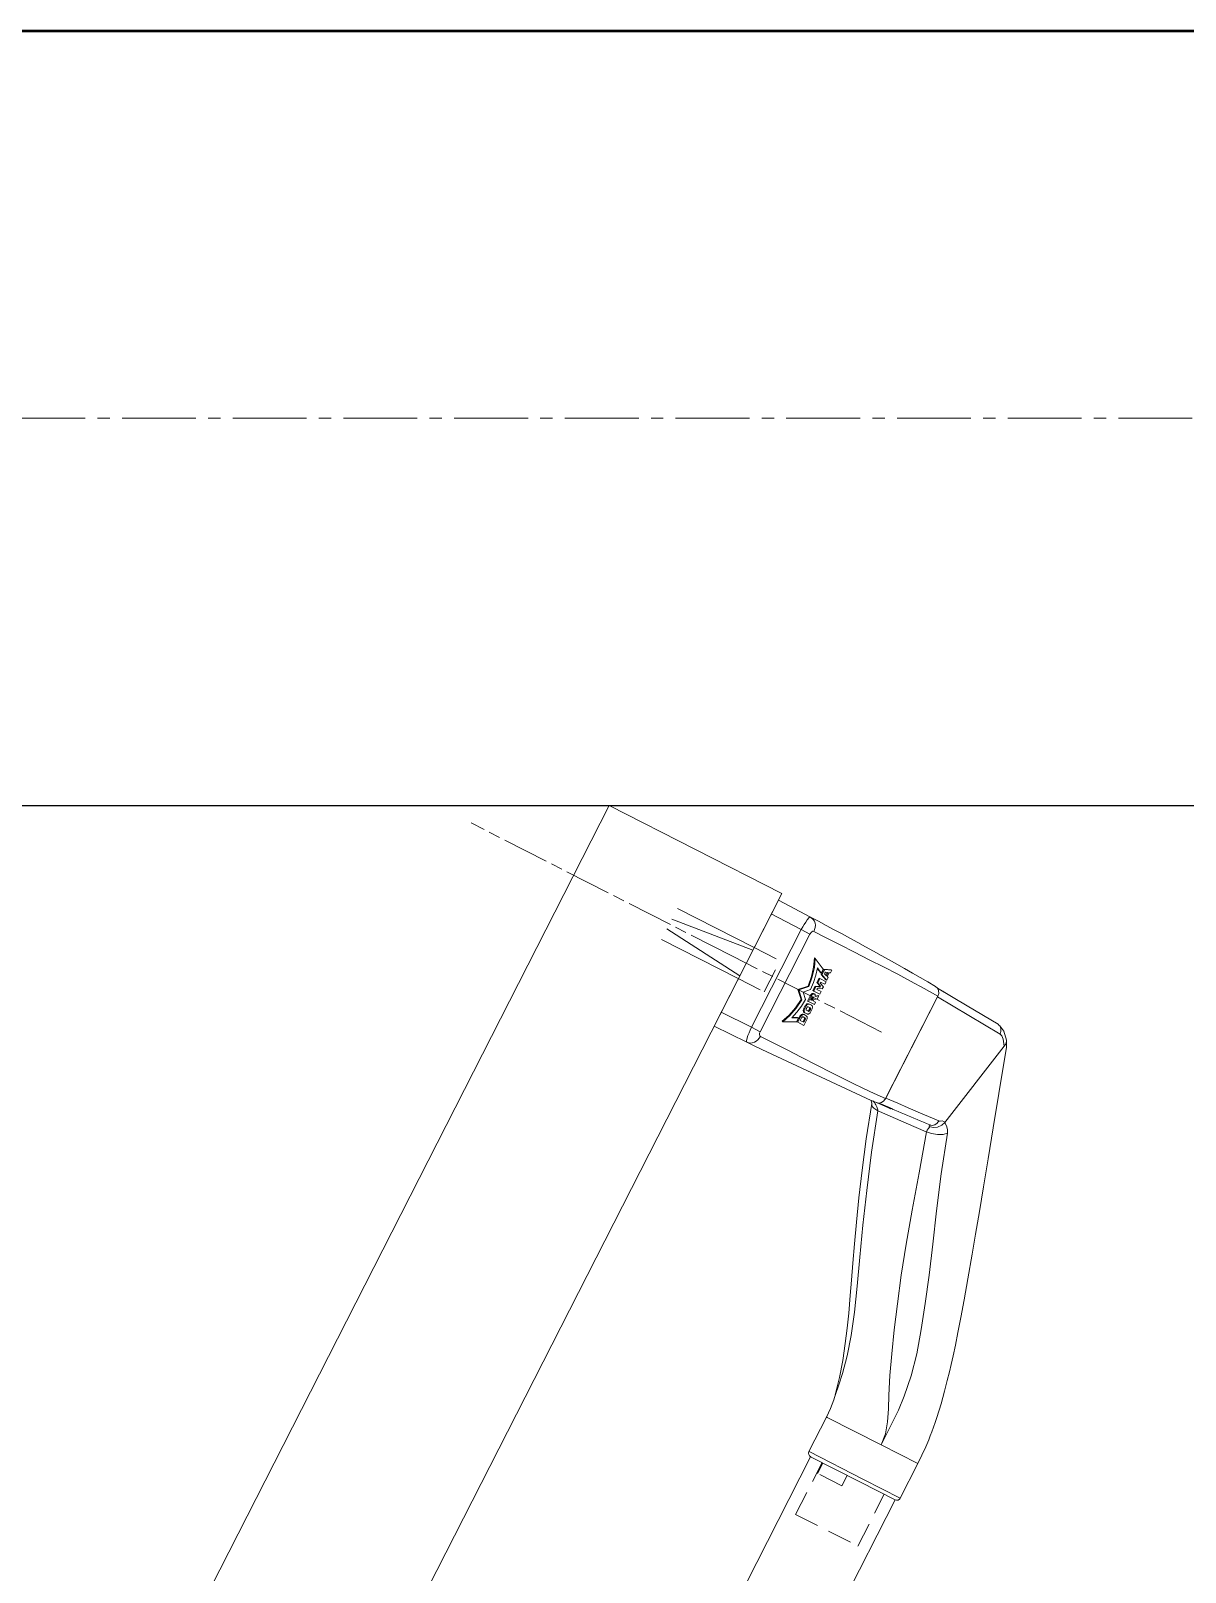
# Model space of a CAD drawing. Header units: millimetres. Extents: x -7155 to 483283, y -227682 to 148426.
# Drawn here: x 43300.7 to 43598.7, y 100202.1 to 100600 of the extents above; entities that cross this region are included whole.
import ezdxf

# ---------------------------------------------------------------- set-up
doc = ezdxf.new("R2010")
doc.units = ezdxf.units.MM
for name, pattern in [('CENTER2', [28.575, 19.05, -3.175, 3.175, -3.175]), ('CENTERLINE', [30, 12, -1.5, 3, -1.5, 12]), ('HIDDEN', [9.525, 6.35, -3.175])]:
    doc.linetypes.add(name, pattern=pattern)
doc.layers.add('A-Wall-Open', color=8, linetype='Continuous', lineweight=0)
doc.layers.add('АР_Двери_внутренние_антипаника', color=7, linetype='Continuous', lineweight=0)
for name, color, linetype, lineweight, true_color in [('АР_Оси_РД_100', 7, 'Continuous', 0, 0x525252), ('РД_Витраж_вн', 7, 'Continuous', 25, 0x148aff), ('РД_Оси_100', 7, 'Continuous', 0, 0x525252), ('РД_проем_инж перемыч_фахверк', 7, 'Continuous', 18, 0xff1f1f)]:
    doc.layers.add(name, color=color, linetype=linetype, lineweight=lineweight, true_color=true_color)
doc.layers.add('КР_Балки-0.5', color=60, linetype='Continuous', lineweight=50, plot=False)
doc.layers.add('РД_Проем', color=230, linetype='Continuous', lineweight=0, plot=False)

# ---------------------------------------------------------------- blocks, each defined once
blk = doc.blocks.new('СОШ_2200_АР_ОСИ_М100_28.05.24')
at = {"layer": 'АР_Оси_РД_100', "linetype": 'CENTER2'}
blk.add_lwpolyline([(119910, 100350), (119410, 100500), (-5454.958, 100500), (-5954.958, 100350)], dxfattribs=at)

msp = doc.modelspace()

# ---------------------------------------------------------------- linework, layer by layer
at = {"layer": 'A-Wall-Open', "color": 18, "linetype": 'Continuous', "lineweight": 0, "true_color": 0x000000}
for p, q in [((41500, 100600), (45100, 100600)), ((41500, 100400), (45100, 100400))]:
    msp.add_line(p, q, dxfattribs=at)
at = {"layer": 'АР_Двери_внутренние_антипаника', "color": 18, "ltscale": 2, "true_color": 0x000000}
for p, q in [((43450, 100400), (43291.1, 100088.15)), ((43494.55, 100377.3), (43450, 100400)), ((43335.65, 100065.45), (43494.55, 100377.3))]:
    msp.add_line(p, q, dxfattribs=at)
at = {"layer": 'АР_Двери_внутренние_антипаника', "color": 18, "linetype": 'CENTERLINE', "true_color": 0x000000}
for p, q in [((43481.87, 100361.14), (43414.43, 100395.51)), ((43520.32, 100341.55), (43481.87, 100361.14))]:
    msp.add_line(p, q, dxfattribs=at)
at = {"layer": 'АР_Двери_внутренние_антипаника', "color": 18, "linetype": 'Continuous', "true_color": 0x000000}
for p, q in [((43477.12, 100343.08), (43493.69, 100375.6)), ((43493.69, 100375.6), (43502.01, 100371.24)), ((43466.22, 100370.72), (43487.09, 100362.66)), ((43487.44, 100363.35), (43467.62, 100373.45)), ((43499.61, 100367.98), (43491.87, 100372.04)), ((43500.76, 100369.94), (43501.13, 100370.47)), ((43501.13, 100370.47), (43501.67, 100371.09)), ((43501.67, 100371.09), (43502.01, 100371.24)), ((43502.72, 100370.63), (43502.01, 100371.24)), ((43503, 100370.18), (43502.72, 100370.63)), ((43483.71, 100356.02), (43464.93, 100368.17)), ((43486.76, 100342.77), (43499.61, 100367.98)), ((43501.85, 100366.84), (43489.01, 100341.63)), ((43499.61, 100367.98), (43499.98, 100368.67)), ((43499.61, 100367.98), (43501.85, 100366.84)), ((43499.98, 100368.67), (43500.37, 100369.33)), ((43500.37, 100369.33), (43500.76, 100369.94)), ((43501.96, 100367.02), (43501.85, 100366.84)), ((43502.08, 100367.19), (43501.96, 100367.02)), ((43502.35, 100367.43), (43502.08, 100367.19)), ((43502.63, 100367.55), (43502.35, 100367.43)), ((43502.89, 100367.52), (43502.63, 100367.55)), ((43502.89, 100367.52), (43503.22, 100368.55)), ((43506.07, 100365.85), (43502.89, 100367.52)), ((43503.18, 100369.67), (43503, 100370.18)), ((43503.25, 100369.11), (43503.18, 100369.67)), ((43503.22, 100368.55), (43503.25, 100369.11)), ((43483.36, 100355.33), (43463.53, 100365.44)), ((43509.79, 100363.94), (43506.07, 100365.85)), ((43513.15, 100362.24), (43509.79, 100363.94)), ((43503.02, 100360.67), (43502.78, 100358.31)), ((43503.23, 100360.56), (43502.99, 100358.21)), ((43503.02, 100360.67), (43503.23, 100360.56)), ((43505.29, 100357.79), (43503.23, 100360.56)), ((43517.34, 100360.13), (43513.15, 100362.24)), ((43520.84, 100358.35), (43517.34, 100360.13)), ((43524.51, 100356.46), (43520.84, 100358.35)), ((43502.22, 100355.86), (43501.35, 100353.4)), ((43502.43, 100355.76), (43501.56, 100353.29)), ((43502.02, 100352.51), (43502.77, 100354.37)), ((43502.78, 100358.31), (43502.22, 100355.86)), ((43502.99, 100358.21), (43502.43, 100355.76)), ((43502.77, 100354.37), (43503.36, 100356.25)), ((43503.36, 100356.25), (43503.78, 100358.12)), ((43504.24, 100355.43), (43503.66, 100354.31)), ((43503.75, 100357.98), (43504.57, 100356.88)), ((43503.78, 100358.12), (43504.78, 100356.77)), ((43504.44, 100355.33), (43503.87, 100354.2)), ((43504.24, 100355.43), (43504.44, 100355.33)), ((43506, 100354.54), (43504.44, 100355.33)), ((43504.49, 100354.2), (43504.61, 100354.43)), ((43504.57, 100356.88), (43504.78, 100356.77)), ((43504.61, 100354.43), (43505.67, 100353.89)), ((43505.44, 100357.8), (43504.75, 100356.44)), ((43504.75, 100356.44), (43504.96, 100356.34)), ((43504.75, 100356.44), (43505.98, 100355.02)), ((43504.78, 100356.77), (43505.29, 100357.79)), ((43505.65, 100357.7), (43504.96, 100356.34)), ((43504.96, 100356.34), (43506.19, 100354.91)), ((43505.44, 100357.8), (43505.65, 100357.7)), ((43507.32, 100357.64), (43505.44, 100357.8)), ((43505.83, 100357.03), (43505.6, 100356.58)), ((43505.6, 100356.58), (43506.1, 100356.09)), ((43507.53, 100357.54), (43505.65, 100357.7)), ((43505.67, 100353.89), (43506, 100354.54)), ((43506.52, 100356.91), (43505.83, 100357.03)), ((43505.93, 100356.26), (43506.28, 100356.95)), ((43505.98, 100355.02), (43506.19, 100354.91)), ((43506.1, 100356.09), (43506.52, 100356.91)), ((43506.19, 100354.91), (43506.56, 100355.64)), ((43506.33, 100355.87), (43506.84, 100356.86)), ((43506.56, 100355.64), (43506.33, 100355.87)), ((43506.84, 100356.86), (43507.16, 100356.81)), ((43507.16, 100356.81), (43507.53, 100357.54)), ((43507.32, 100357.64), (43507.53, 100357.54)), ((43527.82, 100354.71), (43524.51, 100356.46)), ((43531.32, 100352.8), (43527.82, 100354.71)), ((43501.35, 100353.4), (43498.74, 100352.55)), ((43498.74, 100352.55), (43499.59, 100349.94)), ((43498.74, 100352.55), (43498.94, 100352.44)), ((43501.56, 100353.29), (43498.94, 100352.44)), ((43498.94, 100352.44), (43499.79, 100349.83)), ((43500.06, 100351.87), (43502.02, 100352.51)), ((43500.7, 100349.92), (43500.06, 100351.87)), ((43501.94, 100350.92), (43501.24, 100349.55)), ((43501.35, 100353.4), (43501.56, 100353.29)), ((43502.14, 100350.82), (43501.45, 100349.45)), ((43502.02, 100351.06), (43501.94, 100350.92)), ((43501.94, 100350.92), (43502.14, 100350.82)), ((43502.11, 100351.19), (43502.02, 100351.06)), ((43502.32, 100350.46), (43502.03, 100349.88)), ((43502.21, 100351.3), (43502.11, 100351.19)), ((43502.23, 100350.96), (43502.14, 100350.82)), ((43502.32, 100351.39), (43502.21, 100351.3)), ((43502.32, 100351.08), (43502.23, 100350.96)), ((43502.43, 100351.46), (43502.32, 100351.39)), ((43502.42, 100351.2), (43502.32, 100351.08)), ((43502.35, 100350.5), (43502.32, 100350.46)), ((43502.38, 100350.55), (43502.35, 100350.5)), ((43502.41, 100350.58), (43502.38, 100350.55)), ((43502.45, 100350.61), (43502.41, 100350.58)), ((43502.53, 100351.29), (43502.42, 100351.2)), ((43502.54, 100351.5), (43502.43, 100351.46)), ((43502.48, 100350.64), (43502.45, 100350.61)), ((43502.52, 100350.65), (43502.48, 100350.64)), ((43502.5, 100350.37), (43502.52, 100350.42)), ((43502.55, 100350.66), (43502.52, 100350.65)), ((43502.52, 100350.42), (43502.54, 100350.48)), ((43502.64, 100351.35), (43502.53, 100351.29)), ((43502.65, 100351.52), (43502.54, 100351.5)), ((43502.55, 100350.63), (43502.54, 100350.66)), ((43502.54, 100350.48), (43502.55, 100350.53)), ((43502.59, 100350.66), (43502.55, 100350.66)), ((43502.55, 100350.58), (43502.55, 100350.63)), ((43502.55, 100350.53), (43502.55, 100350.58)), ((43502.61, 100350.65), (43502.59, 100350.66)), ((43503.19, 100353.37), (43502.61, 100352.25)), ((43502.61, 100352.25), (43502.82, 100352.14)), ((43502.61, 100350.65), (43502.69, 100350.61)), ((43502.69, 100350.61), (43502.61, 100350.65)), ((43502.75, 100351.4), (43502.64, 100351.35)), ((43502.74, 100351.5), (43502.65, 100351.52)), ((43502.72, 100350.59), (43502.69, 100350.61)), ((43502.74, 100350.56), (43502.72, 100350.59)), ((43502.8, 100351.48), (43502.74, 100351.5)), ((43502.75, 100350.52), (43502.74, 100350.56)), ((43502.85, 100351.41), (43502.75, 100351.4)), ((43502.76, 100350.48), (43502.75, 100350.52)), ((43502.75, 100350.37), (43502.76, 100350.43)), ((43502.76, 100350.43), (43502.76, 100350.48)), ((43503.39, 100353.27), (43502.82, 100352.14)), ((43502.82, 100352.14), (43504.38, 100351.35)), ((43502.95, 100351.4), (43502.85, 100351.41)), ((43503.03, 100351.36), (43502.95, 100351.4)), ((43503.11, 100351.3), (43503.03, 100351.36)), ((43503.16, 100351.21), (43503.11, 100351.3)), ((43503.2, 100351.1), (43503.16, 100351.21)), ((43504.14, 100350.88), (43503.18, 100350.69)), ((43503.18, 100350.69), (43503.21, 100350.84)), ((43503.19, 100353.37), (43503.39, 100353.27)), ((43504.24, 100353.27), (43503.19, 100353.37)), ((43503.21, 100350.98), (43503.2, 100351.1)), ((43503.93, 100350.99), (43503.21, 100350.84)), ((43503.21, 100350.84), (43503.21, 100350.98)), ((43504.44, 100353.17), (43503.39, 100353.27)), ((43503.64, 100352.54), (43503.76, 100352.76)), ((43504.71, 100352), (43503.64, 100352.54)), ((43503.66, 100354.31), (43503.87, 100354.2)), ((43503.66, 100354.31), (43504.36, 100353.51)), ((43503.73, 100350.09), (43504.14, 100350.88)), ((43503.76, 100352.76), (43505.04, 100352.66)), ((43503.87, 100354.2), (43504.57, 100353.41)), ((43503.93, 100350.99), (43504.14, 100350.88)), ((43504.36, 100353.51), (43504.24, 100353.27)), ((43504.24, 100353.27), (43504.44, 100353.17)), ((43504.36, 100353.51), (43504.57, 100353.41)), ((43504.38, 100351.35), (43504.71, 100352)), ((43504.57, 100353.41), (43504.44, 100353.17)), ((43505.33, 100353.23), (43504.49, 100354.2)), ((43505.04, 100352.66), (43505.33, 100353.23)), ((43521.39, 100324.36), (43534.86, 100350.79)), ((43521.46, 100324.5), (43534.79, 100350.65)), ((43534.86, 100350.79), (43531.32, 100352.8)), ((43534.3, 100353.32), (43534.78, 100352.88)), ((43534.78, 100352.88), (43535.06, 100352.24)), ((43550.91, 100341.04), (43534.79, 100350.65)), ((43534.8, 100352.85), (43542.41, 100348.35)), ((43535.09, 100351.51), (43534.86, 100350.79)), ((43535.06, 100352.24), (43535.09, 100351.51)), ((43536.41, 100351.91), (43536.12, 100352.07)), ((43478.93, 100346.65), (43486.76, 100342.77)), ((43498.1, 100347.78), (43496.45, 100345.89)), ((43498.31, 100347.68), (43496.66, 100345.78)), ((43497.2, 100345.2), (43498.46, 100346.64)), ((43499.59, 100349.94), (43498.1, 100347.78)), ((43499.79, 100349.83), (43498.31, 100347.68)), ((43498.46, 100346.64), (43499.63, 100348.22)), ((43499.59, 100349.94), (43499.79, 100349.83)), ((43499.63, 100348.22), (43500.7, 100349.92)), ((43500.17, 100347.37), (43500.14, 100347.19)), ((43500.14, 100347.19), (43500.14, 100347.03)), ((43500.14, 100347.03), (43500.16, 100346.89)), ((43500.16, 100346.89), (43500.21, 100346.77)), ((43500.23, 100347.54), (43500.17, 100347.37)), ((43500.21, 100346.77), (43500.27, 100346.67)), ((43500.3, 100347.71), (43500.23, 100347.54)), ((43500.27, 100346.67), (43500.36, 100346.6)), ((43500.57, 100348.24), (43500.3, 100347.71)), ((43500.3, 100347.71), (43500.51, 100347.61)), ((43500.38, 100347.26), (43500.35, 100347.09)), ((43500.35, 100347.09), (43500.35, 100346.93)), ((43500.35, 100346.93), (43500.37, 100346.78)), ((43500.36, 100346.6), (43500.57, 100346.5)), ((43500.37, 100346.78), (43500.41, 100346.66)), ((43500.43, 100347.43), (43500.38, 100347.26)), ((43500.41, 100346.66), (43500.48, 100346.57)), ((43500.51, 100347.61), (43500.43, 100347.43)), ((43500.48, 100346.57), (43500.57, 100346.5)), ((43500.78, 100348.13), (43500.51, 100347.61)), ((43500.65, 100348.38), (43500.57, 100348.24)), ((43500.57, 100348.24), (43500.78, 100348.13)), ((43500.57, 100346.5), (43501.13, 100346.21)), ((43500.75, 100348.51), (43500.65, 100348.38)), ((43500.85, 100348.63), (43500.75, 100348.51)), ((43500.86, 100348.28), (43500.78, 100348.13)), ((43500.97, 100348.73), (43500.85, 100348.63)), ((43500.86, 100347.43), (43500.85, 100347.37)), ((43500.85, 100347.37), (43500.85, 100347.31)), ((43500.85, 100347.31), (43500.87, 100347.26)), ((43500.95, 100348.41), (43500.86, 100348.28)), ((43500.87, 100347.49), (43500.86, 100347.43)), ((43500.89, 100347.56), (43500.87, 100347.49)), ((43500.87, 100347.26), (43500.88, 100347.22)), ((43500.88, 100347.22), (43500.91, 100347.18)), ((43500.92, 100347.62), (43500.89, 100347.56)), ((43500.91, 100347.18), (43500.94, 100347.16)), ((43501.01, 100347.79), (43500.92, 100347.62)), ((43500.94, 100347.16), (43501.45, 100346.9)), ((43501.06, 100348.53), (43500.95, 100348.41)), ((43501.08, 100348.8), (43500.97, 100348.73)), ((43501.04, 100347.86), (43501.01, 100347.79)), ((43501.09, 100347.92), (43501.04, 100347.86)), ((43501.17, 100348.62), (43501.06, 100348.53)), ((43501.19, 100348.85), (43501.08, 100348.8)), ((43501.14, 100347.97), (43501.09, 100347.92)), ((43501.19, 100348.01), (43501.14, 100347.97)), ((43501.29, 100348.7), (43501.17, 100348.62)), ((43501.3, 100348.87), (43501.19, 100348.85)), ((43501.25, 100348.04), (43501.19, 100348.01)), ((43501.24, 100349.55), (43501.45, 100349.45)), ((43501.24, 100347.01), (43501.29, 100347)), ((43501.3, 100348.05), (43501.25, 100348.04)), ((43501.4, 100348.75), (43501.29, 100348.7)), ((43501.29, 100347), (43501.33, 100347)), ((43501.41, 100348.87), (43501.3, 100348.87)), ((43501.35, 100348.05), (43501.3, 100348.05)), ((43501.33, 100347), (43501.39, 100347.01)), ((43501.39, 100348.04), (43501.35, 100348.05)), ((43501.9, 100347.78), (43501.39, 100348.04)), ((43501.39, 100347.01), (43501.44, 100347.04)), ((43501.51, 100348.77), (43501.4, 100348.75)), ((43501.5, 100348.84), (43501.41, 100348.87)), ((43501.44, 100347.04), (43501.49, 100347.08)), ((43501.45, 100349.45), (43503, 100348.65)), ((43501.45, 100346.9), (43501.49, 100346.89)), ((43501.49, 100347.08), (43501.54, 100347.13)), ((43501.49, 100346.89), (43501.54, 100346.89)), ((43501.5, 100348.84), (43501.71, 100348.74)), ((43501.61, 100348.77), (43501.51, 100348.77)), ((43501.54, 100347.13), (43501.59, 100347.19)), ((43501.54, 100346.89), (43501.59, 100346.91)), ((43501.59, 100347.19), (43501.63, 100347.26)), ((43501.59, 100346.91), (43501.65, 100346.93)), ((43501.71, 100348.74), (43501.61, 100348.77)), ((43501.63, 100347.26), (43501.71, 100347.43)), ((43501.63, 100347.26), (43501.84, 100347.16)), ((43501.65, 100346.93), (43501.7, 100346.98)), ((43501.67, 100346.32), (43501.78, 100346.42)), ((43501.69, 100347.89), (43501.9, 100347.78)), ((43501.72, 100347.87), (43501.69, 100347.89)), ((43501.7, 100346.98), (43501.75, 100347.03)), ((43502.27, 100348.45), (43501.71, 100348.74)), ((43501.71, 100347.43), (43501.74, 100347.49)), ((43501.71, 100347.43), (43501.92, 100347.32)), ((43501.75, 100347.83), (43501.72, 100347.87)), ((43501.74, 100347.49), (43501.76, 100347.56)), ((43501.77, 100347.79), (43501.75, 100347.83)), ((43501.75, 100347.03), (43501.8, 100347.09)), ((43501.76, 100347.56), (43501.78, 100347.62)), ((43501.78, 100347.74), (43501.77, 100347.79)), ((43501.78, 100347.68), (43501.78, 100347.74)), ((43501.78, 100347.62), (43501.78, 100347.68)), ((43501.78, 100346.42), (43501.89, 100346.54)), ((43501.8, 100347.09), (43501.84, 100347.16)), ((43501.84, 100347.16), (43501.92, 100347.32)), ((43501.89, 100346.54), (43501.98, 100346.67)), ((43501.93, 100347.76), (43501.9, 100347.78)), ((43501.92, 100347.32), (43501.95, 100347.39)), ((43501.96, 100347.73), (43501.93, 100347.76)), ((43501.95, 100347.39), (43501.97, 100347.45)), ((43501.97, 100347.68), (43501.96, 100347.73)), ((43501.99, 100347.63), (43501.97, 100347.68)), ((43501.97, 100347.45), (43501.98, 100347.52)), ((43501.98, 100347.52), (43501.99, 100347.58)), ((43501.98, 100346.67), (43502.06, 100346.81)), ((43501.99, 100347.58), (43501.99, 100347.63)), ((43502.03, 100349.88), (43502.41, 100349.68)), ((43502.06, 100346.81), (43502.33, 100347.34)), ((43502.21, 100349.79), (43502.5, 100350.37)), ((43502.36, 100348.38), (43502.27, 100348.45)), ((43502.33, 100347.34), (43502.41, 100347.51)), ((43502.43, 100348.28), (43502.36, 100348.38)), ((43502.41, 100349.68), (43502.71, 100350.26)), ((43502.41, 100347.51), (43502.46, 100347.69)), ((43502.47, 100348.16), (43502.43, 100348.28)), ((43502.46, 100347.69), (43502.49, 100347.86)), ((43502.5, 100348.02), (43502.47, 100348.16)), ((43502.49, 100347.86), (43502.5, 100348.02)), ((43502.5, 100350.37), (43502.71, 100350.26)), ((43502.66, 100349.56), (43502.87, 100349.97)), ((43503.3, 100349.23), (43502.66, 100349.56)), ((43502.71, 100350.26), (43502.73, 100350.32)), ((43502.73, 100350.32), (43502.75, 100350.37)), ((43502.87, 100349.97), (43503.73, 100350.09)), ((43503, 100348.65), (43503.3, 100349.23)), ((43542.41, 100348.35), (43550.4, 100343.54)), ((43485.54, 100338.92), (43477.12, 100343.08)), ((43486.42, 100342.07), (43486.76, 100342.77)), ((43486.76, 100342.77), (43489.01, 100341.63)), ((43496.45, 100345.89), (43494.69, 100344.31)), ((43494.69, 100344.31), (43494.89, 100344.21)), ((43496.66, 100345.78), (43494.89, 100344.21)), ((43494.89, 100344.21), (43498.35, 100344.16)), ((43498.87, 100345.18), (43497.2, 100345.2)), ((43498.66, 100345.28), (43497.29, 100345.3)), ((43498.35, 100344.16), (43498.87, 100345.18)), ((43499.2, 100345.54), (43498.5, 100344.17)), ((43498.5, 100344.17), (43498.7, 100344.06)), ((43498.66, 100345.28), (43498.87, 100345.18)), ((43499.4, 100345.44), (43498.7, 100344.06)), ((43498.7, 100344.06), (43500.26, 100343.27)), ((43499.28, 100345.69), (43499.2, 100345.54)), ((43499.2, 100345.54), (43499.4, 100345.44)), ((43499.38, 100345.82), (43499.28, 100345.69)), ((43499.68, 100345.19), (43499.36, 100344.56)), ((43499.36, 100344.56), (43500.27, 100344.09)), ((43499.48, 100345.94), (43499.38, 100345.82)), ((43499.49, 100345.58), (43499.4, 100345.44)), ((43499.59, 100346.03), (43499.48, 100345.94)), ((43499.58, 100345.71), (43499.49, 100345.58)), ((43499.69, 100345.83), (43499.58, 100345.71)), ((43499.71, 100346.11), (43499.59, 100346.03)), ((43499.72, 100345.25), (43499.68, 100345.19)), ((43499.8, 100345.93), (43499.69, 100345.83)), ((43499.82, 100346.16), (43499.71, 100346.11)), ((43499.76, 100345.31), (43499.72, 100345.25)), ((43499.81, 100345.37), (43499.76, 100345.31)), ((43499.91, 100346), (43499.8, 100345.93)), ((43499.87, 100345.41), (43499.81, 100345.37)), ((43499.93, 100346.18), (43499.82, 100346.16)), ((43499.92, 100345.44), (43499.87, 100345.41)), ((43500.03, 100346.05), (43499.91, 100346)), ((43499.97, 100345.45), (43499.92, 100345.44)), ((43500.03, 100346.18), (43499.93, 100346.18)), ((43500.02, 100345.45), (43499.97, 100345.45)), ((43500.07, 100345.44), (43500.02, 100345.45)), ((43500.13, 100346.14), (43500.03, 100346.18)), ((43500.14, 100346.07), (43500.03, 100346.05)), ((43500.57, 100345.18), (43500.07, 100345.44)), ((43500.07, 100344.2), (43500.39, 100344.82)), ((43500.13, 100346.14), (43500.33, 100346.04)), ((43500.24, 100346.07), (43500.14, 100346.07)), ((43500.33, 100346.04), (43500.24, 100346.07)), ((43500.26, 100343.27), (43500.96, 100344.64)), ((43500.27, 100344.09), (43500.59, 100344.72)), ((43500.9, 100345.75), (43500.33, 100346.04)), ((43500.36, 100345.28), (43500.57, 100345.18)), ((43500.4, 100345.26), (43500.36, 100345.28)), ((43500.39, 100344.82), (43500.42, 100344.89)), ((43500.39, 100344.82), (43500.59, 100344.72)), ((43500.42, 100345.23), (43500.4, 100345.26)), ((43500.44, 100345.18), (43500.42, 100345.23)), ((43500.42, 100344.89), (43500.44, 100344.95)), ((43500.45, 100345.13), (43500.44, 100345.18)), ((43500.44, 100344.95), (43500.45, 100345.02)), ((43500.46, 100345.08), (43500.45, 100345.13)), ((43500.45, 100345.02), (43500.46, 100345.08)), ((43500.6, 100345.16), (43500.57, 100345.18)), ((43500.59, 100344.72), (43500.62, 100344.78)), ((43500.63, 100345.12), (43500.6, 100345.16)), ((43500.62, 100344.78), (43500.64, 100344.85)), ((43500.65, 100345.08), (43500.63, 100345.12)), ((43500.64, 100344.85), (43500.66, 100344.91)), ((43500.66, 100345.03), (43500.65, 100345.08)), ((43500.66, 100344.97), (43500.66, 100345.03)), ((43500.66, 100344.91), (43500.66, 100344.97)), ((43500.99, 100345.68), (43500.9, 100345.75)), ((43500.96, 100344.64), (43501.03, 100344.82)), ((43501.06, 100345.59), (43500.99, 100345.68)), ((43501.03, 100344.82), (43501.09, 100344.99)), ((43501.1, 100345.47), (43501.06, 100345.59)), ((43501.09, 100344.99), (43501.12, 100345.16)), ((43501.12, 100345.32), (43501.1, 100345.47)), ((43501.12, 100345.16), (43501.12, 100345.32)), ((43501.13, 100346.21), (43501.23, 100346.18)), ((43501.23, 100346.18), (43501.33, 100346.18)), ((43501.33, 100346.18), (43501.44, 100346.2)), ((43501.44, 100346.2), (43501.55, 100346.25)), ((43501.55, 100346.25), (43501.67, 100346.32)), ((43550.63, 100343.33), (43550.4, 100343.54)), ((43550.86, 100343.11), (43550.63, 100343.33)), ((43551.13, 100342.46), (43550.86, 100343.11)), ((43551.93, 100341.81), (43550.86, 100343.11)), ((43551.14, 100341.72), (43551.13, 100342.46)), ((43485.47, 100339.27), (43485.65, 100340.08)), ((43485.54, 100338.92), (43485.47, 100339.27)), ((43487.42, 100338), (43485.54, 100338.92)), ((43485.54, 100338.92), (43486.45, 100338.7)), ((43485.65, 100340.08), (43485.85, 100340.69)), ((43485.85, 100340.69), (43486.12, 100341.36)), ((43486.12, 100341.36), (43486.42, 100342.07)), ((43486.45, 100338.7), (43486.97, 100338.74)), ((43486.97, 100338.74), (43487.5, 100338.9)), ((43487.5, 100338.9), (43487.99, 100339.16)), ((43487.99, 100339.16), (43488.43, 100339.52)), ((43488.43, 100339.52), (43489.06, 100340.39)), ((43488.83, 100341.05), (43488.82, 100340.87)), ((43488.82, 100340.87), (43488.89, 100340.58)), ((43488.86, 100341.24), (43488.83, 100341.05)), ((43488.92, 100341.44), (43488.86, 100341.24)), ((43488.89, 100340.58), (43489.06, 100340.39)), ((43489.01, 100341.63), (43488.92, 100341.44)), ((43489.06, 100340.39), (43492.35, 100338.76)), ((43492.35, 100338.76), (43496.16, 100336.83)), ((43550.91, 100341.04), (43551.14, 100341.72)), ((43551.37, 100340.54), (43550.91, 100341.04)), ((43551.69, 100339.7), (43551.37, 100340.54)), ((43552, 100337.88), (43551.69, 100339.7)), ((43552.59, 100339.43), (43551.93, 100341.81)), ((43552, 100337.88), (43552.47, 100338.55)), ((43552.47, 100338.55), (43552.61, 100339.34)), ((43552.61, 100339.34), (43552.57, 100339.43)), ((43552.59, 100337.57), (43552.59, 100339.43)), ((43489.43, 100337.03), (43487.42, 100338)), ((43517.69, 100323.91), (43489.43, 100337.03)), ((43496.16, 100336.83), (43499.58, 100335.08)), ((43499.58, 100335.08), (43503.79, 100332.92)), ((43536.66, 100318.16), (43552, 100337.88)), ((43550.65, 100325.71), (43552.28, 100335.58)), ((43552.28, 100335.58), (43552.59, 100337.57)), ((43503.79, 100332.92), (43507.32, 100331.12)), ((43507.32, 100331.12), (43510.23, 100329.65)), ((43510.23, 100329.65), (43512.83, 100328.36)), ((43512.83, 100328.36), (43515.64, 100327)), ((43515.64, 100327), (43518.46, 100325.68)), ((43517.8, 100323.08), (43516.39, 100313.99)), ((43517.69, 100323.91), (43517.8, 100323.08)), ((43519.01, 100323.33), (43517.72, 100323.9)), ((43517.8, 100323.08), (43517.82, 100322.68)), ((43517.82, 100322.68), (43518.02, 100322.27)), ((43517.95, 100323.8), (43519.78, 100322.99)), ((43518.06, 100323.75), (43518.53, 100323.34)), ((43518.46, 100325.68), (43521.39, 100324.36)), ((43518.53, 100323.34), (43518.62, 100323.19)), ((43518.62, 100323.19), (43518.7, 100323)), ((43518.7, 100323), (43518.82, 100322.78)), ((43518.82, 100322.78), (43519.12, 100322.27)), ((43519.66, 100323.19), (43519.01, 100323.33)), ((43520.34, 100323.34), (43519.66, 100323.19)), ((43519.78, 100322.99), (43519.85, 100323.13)), ((43519.78, 100322.99), (43521.17, 100322.37)), ((43520.94, 100323.75), (43520.34, 100323.34)), ((43521.39, 100324.36), (43520.94, 100323.75)), ((43521.25, 100324.17), (43521.28, 100324.2)), ((43521.28, 100324.2), (43521.46, 100324.5)), ((43521.46, 100324.5), (43524.53, 100323.15)), ((43524.53, 100323.15), (43527.17, 100322.01)), ((43549.18, 100316.82), (43550.65, 100325.71)), ((43519.4, 100321.2), (43517.76, 100310.5)), ((43518.02, 100322.27), (43518.37, 100321.87)), ((43518.37, 100321.87), (43519.4, 100321.2)), ((43519.12, 100322.27), (43519.41, 100321.45)), ((43519.41, 100321.45), (43519.4, 100321.2)), ((43519.81, 100321.02), (43519.4, 100321.2)), ((43526.69, 100318.02), (43519.81, 100321.02)), ((43521.17, 100322.37), (43522.12, 100321.95)), ((43522.12, 100321.95), (43522.6, 100321.74)), ((43522.6, 100321.74), (43522.57, 100321.76)), ((43522.63, 100321.72), (43522.71, 100321.88)), ((43522.71, 100321.88), (43522.87, 100321.81)), ((43522.87, 100321.81), (43523.37, 100321.59)), ((43523.37, 100321.59), (43523.33, 100321.61)), ((43527.17, 100322.01), (43529.81, 100320.87)), ((43529.81, 100320.87), (43532.45, 100319.75)), ((43532.45, 100319.75), (43535.09, 100318.62)), ((43535.09, 100318.62), (43534.68, 100318.04)), ((43535.09, 100318.62), (43535.26, 100318.58)), ((43535.26, 100318.58), (43535.36, 100318.58)), ((43535.36, 100318.58), (43535.42, 100318.58)), ((43535.42, 100318.58), (43535.45, 100318.58)), ((43535.45, 100318.58), (43535.47, 100318.58)), ((43535.47, 100318.58), (43535.47, 100318.58)), ((43535.47, 100318.58), (43535.48, 100318.58)), ((43535.48, 100318.58), (43535.94, 100318.6)), ((43535.48, 100318.58), (43535.48, 100318.58)), ((43535.48, 100318.58), (43535.48, 100318.58)), ((43535.48, 100318.58), (43535.48, 100318.58)), ((43535.48, 100318.58), (43535.48, 100318.58)), ((43535.48, 100318.58), (43535.48, 100318.58)), ((43535.48, 100318.58), (43535.48, 100318.58)), ((43535.48, 100318.58), (43535.48, 100318.58)), ((43535.48, 100318.58), (43535.48, 100318.58)), ((43535.48, 100318.58), (43535.48, 100318.58)), ((43535.94, 100318.6), (43536.41, 100318.48)), ((43531.88, 100315.81), (43526.69, 100318.02)), ((43530.05, 100305.16), (43531.94, 100315.79)), ((43531.94, 100315.79), (43531.88, 100315.81)), ((43531.94, 100315.79), (43532.01, 100316.01)), ((43533.24, 100315.32), (43531.94, 100315.79)), ((43532.01, 100316.01), (43532.13, 100316.21)), ((43532.13, 100316.21), (43532.4, 100316.53)), ((43532.4, 100316.53), (43532.67, 100316.97)), ((43532.63, 100317.25), (43532.66, 100317.34)), ((43532.65, 100317.13), (43532.63, 100317.25)), ((43533.63, 100316.9), (43532.65, 100317.13)), ((43532.67, 100316.97), (43532.65, 100317.13)), ((43532.66, 100317.34), (43532.78, 100317.44)), ((43533.39, 100317.45), (43532.77, 100317.57)), ((43532.85, 100317.53), (43532.77, 100317.57)), ((43532.78, 100317.44), (43532.85, 100317.53)), ((43534.79, 100315.07), (43533.24, 100315.32)), ((43534.08, 100317.61), (43533.39, 100317.45)), ((43534.78, 100317.01), (43533.63, 100316.9)), ((43534.68, 100318.04), (43534.08, 100317.61)), ((43535.86, 100317.48), (43534.78, 100317.01)), ((43536.25, 100315.12), (43534.79, 100315.07)), ((43537.34, 100315.43), (43535.72, 100304.91)), ((43536.66, 100318.16), (43535.86, 100317.48)), ((43537.34, 100315.43), (43536.25, 100315.12)), ((43536.41, 100318.48), (43536.56, 100318.34)), ((43536.56, 100318.34), (43536.66, 100318.16)), ((43536.66, 100318.16), (43537.18, 100317.05)), ((43537.18, 100317.05), (43537.36, 100316.33)), ((43537.36, 100316.33), (43537.34, 100315.43)), ((43547.85, 100308.82), (43549.18, 100316.82)), ((43516.39, 100313.99), (43515.31, 100305.93)), ((43517.76, 100310.5), (43516.51, 100300.67)), ((43546.66, 100301.63), (43547.85, 100308.82)), ((43515.31, 100305.93), (43514.5, 100298.79)), ((43528.27, 100295.56), (43530.05, 100305.16)), ((43535.72, 100304.91), (43534.51, 100295.39)), ((43514.5, 100298.79), (43513.87, 100292.49)), ((43516.51, 100300.67), (43515.54, 100291.66)), ((43545.58, 100295.18), (43546.66, 100301.63)), ((43526.68, 100286.82), (43528.27, 100295.56)), ((43534.51, 100295.39), (43533.53, 100286.75)), ((43544.6, 100289.39), (43545.58, 100295.18)), ((43513.87, 100292.49), (43513.37, 100286.89)), ((43515.54, 100291.66), (43514.76, 100283.43)), ((43513.37, 100286.89), (43512.95, 100281.91)), ((43525.39, 100278.8), (43526.68, 100286.82)), ((43533.53, 100286.75), (43532.6, 100278.81)), ((43543.71, 100284.2), (43544.6, 100289.39)), ((43514.76, 100283.43), (43514.04, 100275.95)), ((43542.61, 100277.84), (43543.71, 100284.2)), ((43512.95, 100281.91), (43512.59, 100277.48)), ((43524.41, 100271.41), (43525.39, 100278.8)), ((43532.6, 100278.81), (43531.62, 100271.47)), ((43512.59, 100277.48), (43512.26, 100273.55)), ((43514.04, 100275.95), (43513.31, 100269.21)), ((43541.63, 100272.43), (43542.61, 100277.84)), ((43512.26, 100273.55), (43511.85, 100268.99)), ((43523.61, 100264.65), (43524.41, 100271.41)), ((43531.62, 100271.47), (43530.58, 100264.72)), ((43540.78, 100267.84), (43541.63, 100272.43)), ((43511.85, 100268.99), (43511.45, 100265.1)), ((43513.31, 100269.21), (43512.47, 100263.19)), ((43540.03, 100263.97), (43540.78, 100267.84)), ((43511.45, 100265.1), (43510.97, 100261.11)), ((43512.47, 100263.19), (43511.47, 100257.92)), ((43522.97, 100258.49), (43523.61, 100264.65)), ((43530.58, 100264.72), (43529.4, 100258.5)), ((43539.38, 100260.75), (43540.03, 100263.97)), ((43510.97, 100261.11), (43510.33, 100256.8)), ((43538.78, 100257.93), (43539.38, 100260.75)), ((43510.33, 100256.8), (43509.5, 100252.33)), ((43511.47, 100257.92), (43510.27, 100253.4)), ((43522.5, 100252.88), (43522.97, 100258.49)), ((43529.4, 100258.5), (43527.96, 100252.76)), ((43537.87, 100253.86), (43538.29, 100255.71)), ((43538.29, 100255.71), (43538.78, 100257.93)), ((43509.5, 100252.33), (43508.38, 100247.9)), ((43510.27, 100253.4), (43509.31, 100250.45)), ((43522.21, 100247.78), (43522.5, 100252.88)), ((43527.96, 100252.76), (43526.18, 100247.51)), ((43536.61, 100248.8), (43537.31, 100251.57)), ((43537.31, 100251.57), (43537.87, 100253.86)), ((43508.43, 100248.06), (43507.99, 100246.64)), ((43509.31, 100250.45), (43508.36, 100247.69)), ((43522.09, 100244.25), (43522.21, 100247.78)), ((43526.18, 100247.51), (43524.67, 100243.94)), ((43535.71, 100245.59), (43536.61, 100248.8)), ((43506.14, 100242.15), (43507.14, 100244.39)), ((43507.99, 100246.64), (43507.14, 100244.39)), ((43521.89, 100240.95), (43522.09, 100244.25)), ((43524.67, 100243.94), (43523.11, 100240.7)), ((43534.61, 100242.04), (43535.71, 100245.59)), ((43506.13, 100242.16), (43501.59, 100233.25)), ((43506.18, 100242.13), (43506.28, 100242.08)), ((43506.28, 100242.08), (43520.21, 100234.98)), ((43521.33, 100237.85), (43521.89, 100240.95)), ((43523.11, 100240.7), (43521.63, 100237.76)), ((43533.33, 100238.37), (43533.74, 100239.51)), ((43533.74, 100239.51), (43534.17, 100240.73)), ((43534.17, 100240.73), (43534.61, 100242.04)), ((43520.21, 100234.98), (43521.33, 100237.85)), ((43521.63, 100237.76), (43520.21, 100234.98)), ((43531.75, 100234.46), (43532.51, 100236.28)), ((43532.51, 100236.28), (43532.92, 100237.31)), ((43532.92, 100237.31), (43533.33, 100238.37)), ((43461.45, 100152.26), (43502.03, 100231.9)), ((43501.63, 100233.23), (43515.67, 100226.07)), ((43514.69, 100225.45), (43502.03, 100231.9)), ((43520.21, 100234.98), (43529.71, 100230.15)), ((43529.71, 100230.15), (43531.75, 100234.46)), ((43525.17, 100221.24), (43529.71, 100230.15)), ((43525.18, 100221.23), (43529.72, 100230.14)), ((43523.83, 100220.8), (43514.69, 100225.45)), ((43515.67, 100226.07), (43525.17, 100221.24)), ((43483.25, 100141.15), (43523.83, 100220.8))]:
    msp.add_line(p, q, dxfattribs=at)
at = {"layer": 'АР_Двери_внутренние_антипаника', "color": 18, "linetype": 'HIDDEN', "true_color": 0x000000}
for p, q in [((43487.44, 100363.35), (43494.13, 100359.95)), ((43490.04, 100351.93), (43494.13, 100359.95)), ((43483.36, 100355.33), (43490.04, 100351.93)), ((43498.16, 100217.04), (43504.97, 100230.41)), ((43503.83, 100227.62), (43505.19, 100230.29)), ((43510.07, 100224.44), (43503.83, 100227.62)), ((43510.07, 100224.44), (43511.44, 100227.11)), ((43514.23, 100208.85), (43521.04, 100222.22)), ((43498.16, 100217.04), (43514.23, 100208.85))]:
    msp.add_line(p, q, dxfattribs=at)
at = {"layer": 'АР_Двери_внутренние_антипаника', "color": 18, "linetype": 'Continuous', "true_color": 0x000000}
for centre, radius, start, end in [((43033.11, 99487.98), 1000, 59.92187, 62.03769), ((43921.55, 101238.9), 1000, 246.30824, 247.12158), ((43502.49, 100232.79), 1, 153, 243), ((43524.29, 100221.69), 1, 243, 333)]:
    msp.add_arc(centre, radius, start, end, dxfattribs=at)
msp.add_point((43528.12, 100337.58), dxfattribs=at)
at = {"layer": 'КР_Балки-0.5', "color": 18, "ltscale": 200, "true_color": 0x000000}
msp.add_line((28600, 100600), (105200, 100600), dxfattribs=at)
msp.add_line((28600, 100600), (105200, 100600), dxfattribs=at)
at = {"layer": 'РД_Витраж_вн', "color": 18, "linetype": 'Continuous', "lineweight": 25, "true_color": 0x000000}
for p, q in [((41500, 100600), (45100, 100600)), ((41500, 100400), (45100, 100400))]:
    msp.add_line(p, q, dxfattribs=at)
at = {"layer": 'РД_Проем', "color": 18, "linetype": 'Continuous', "lineweight": 0, "true_color": 0x000000}
for p, q in [((41500, 100600), (45100, 100600)), ((41500, 100400), (45100, 100400))]:
    msp.add_line(p, q, dxfattribs=at)
at = {"layer": 'РД_проем_инж перемыч_фахверк', "color": 18, "linetype": 'Continuous', "lineweight": 18, "true_color": 0x000000}
for p, q in [((41500, 100600), (45100, 100600)), ((41500, 100400), (45100, 100400))]:
    msp.add_line(p, q, dxfattribs=at)

# ---------------------------------------------------------------- block references
at = {"layer": 'РД_Оси_100'}
msp.add_blockref('СОШ_2200_АР_ОСИ_М100_28.05.24', (0, 0), dxfattribs=at)

doc.saveas('drawing.dxf')
